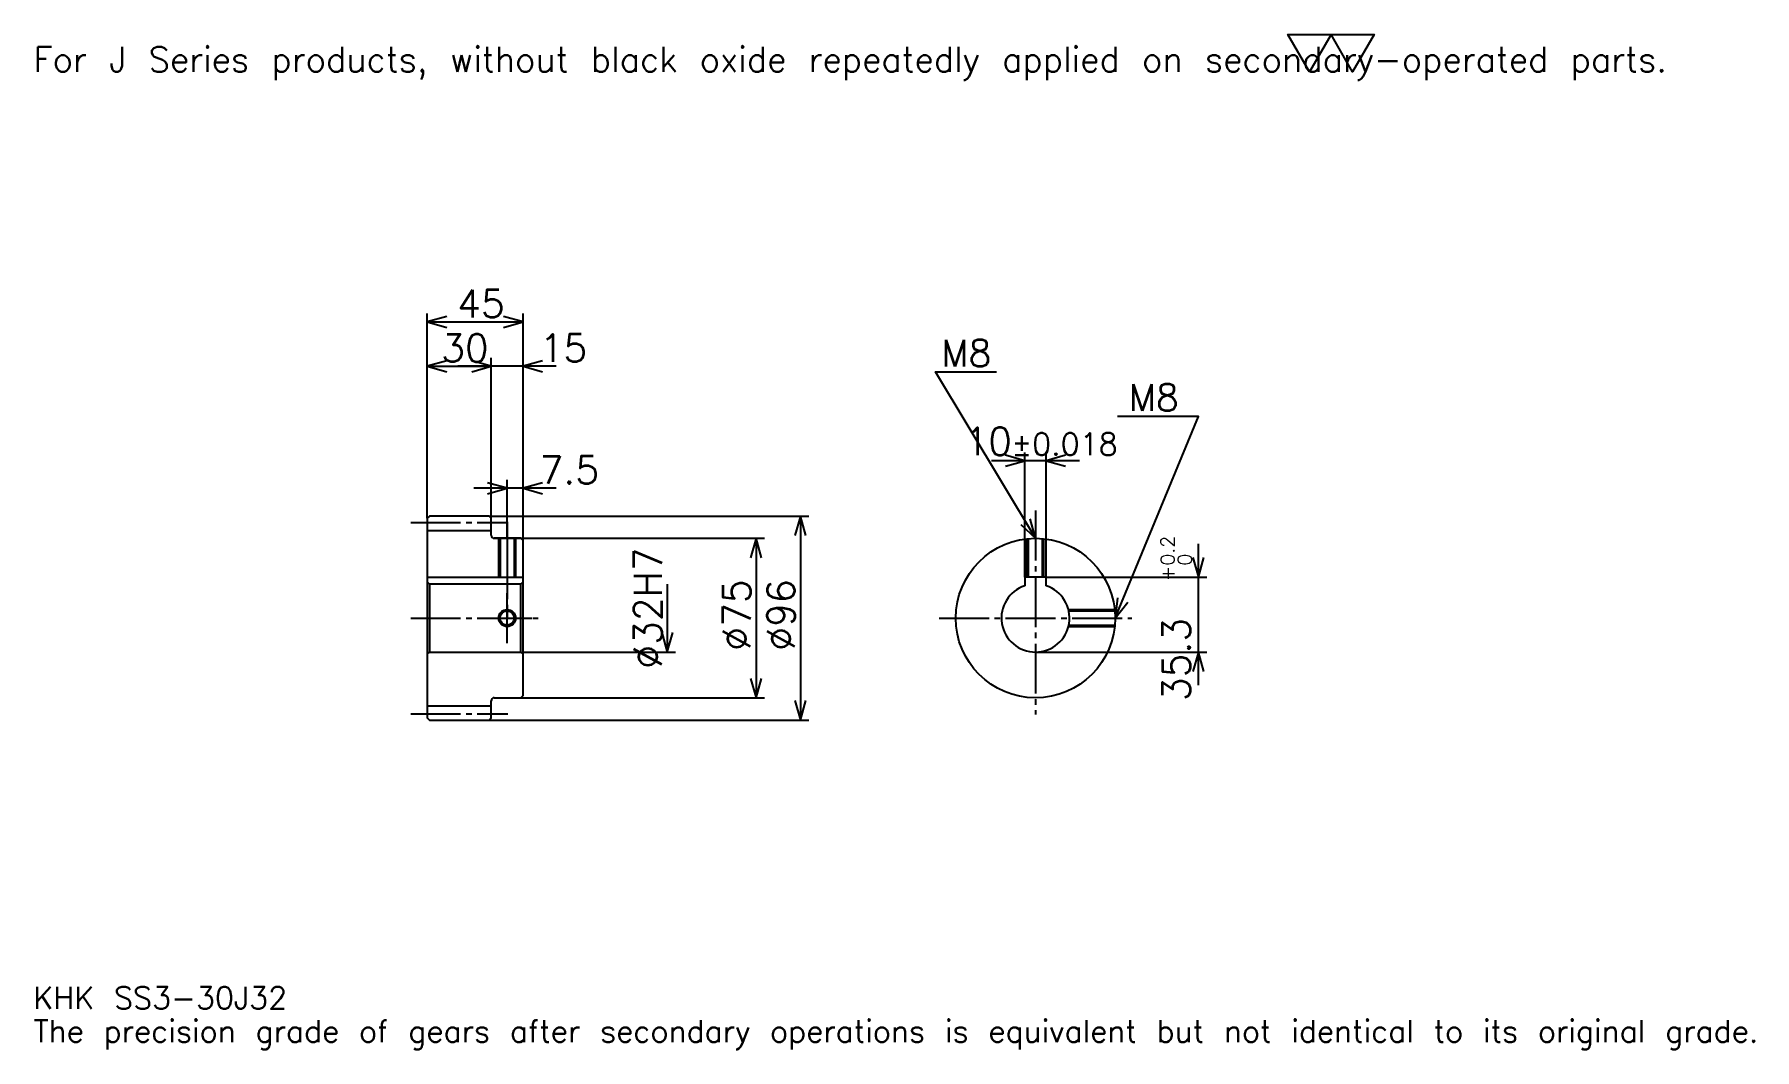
# Model space of a CAD drawing. Extents: x 27 to 835, y 10 to 487.
import ezdxf

# ---------------------------------------------------------------- set-up
doc = ezdxf.new("R2010")
doc.units = 0
doc.linetypes.add('DASHDOT', pattern=[31.304349, 23.478261, -2.608696, 2.608696, -2.608696])
doc.layers.get('0').update_dxf_attribs({"linetype": 'CONTINUOUS'})
doc.layers.add('DASHDOT', color=6, linetype='DASHDOT')
doc.styles.add('KANJI', font='TXT', dxfattribs={"bigfont": 'BIGFONT'})

msp = doc.modelspace()

# ---------------------------------------------------------------- linework, layer by layer
at = {"color": 5}
for p, q in [((211.304337, 260.608704), (211.304337, 355.82608)), ((211.304337, 351.913025), (256.304321, 351.913025)), ((256.304321, 260.608704), (256.304321, 355.82608)), ((241.304337, 260.608704), (241.304337, 334.956512)), ((211.304337, 331.043457), (241.304337, 331.043457)), ((271.956512, 331.043457), (225.652161, 331.043457)), ((517.934753, 286.630432), (476.630432, 286.630432)), ((492.282593, 231.908691), (492.282593, 290.543457)), ((502.282593, 231.908691), (502.282593, 290.543457)), ((248.804337, 260.608704), (248.804337, 277.565216)), ((271.956512, 273.652161), (233.152161, 273.652161)), ((211.304337, 259.608704), (211.304337, 260.608704)), ((240.304337, 260.608704), (256.304321, 260.608704)), ((241.304337, 259.608704), (241.304337, 260.608704)), ((248.804337, 250.108688), (248.804337, 260.608704)), ((248.804337, 250.108688), (248.804337, 260.608704)), ((256.304321, 260.608704), (390.652161, 260.608704)), ((256.304321, 249.108688), (256.304321, 260.608704)), ((386.739136, 260.608704), (386.739136, 164.608688)), ((242.804337, 250.108688), (256.304321, 250.108688)), ((256.304321, 250.108688), (369.782593, 250.108688)), ((365.869568, 250.108688), (365.869568, 175.108688)), ((573.913025, 180.956512), (573.913025, 247.560852)), ((324.130432, 228.608688), (324.130432, 196.608688)), ((502.282593, 231.908691), (577.826111, 231.908691)), ((256.304321, 196.608688), (328.043457, 196.608688)), ((497.282593, 196.608688), (577.826111, 196.608688)), ((242.804337, 175.108688), (256.304321, 175.108688)), ((256.304321, 175.108688), (369.782593, 175.108688)), ((240.304337, 164.608688), (256.304321, 164.608688)), ((256.304321, 164.608688), (390.652161, 164.608688))]:
    msp.add_line(p, q, dxfattribs=at)
at = {"color": 4}
for p, q in [((211.304337, 253.858688), (241.304337, 253.858688)), ((211.304337, 231.908691), (256.304321, 231.908691)), ((212.304337, 228.608688), (212.304337, 196.608688)), ((255.304337, 228.608688), (256.304321, 229.608688)), ((255.304337, 196.608688), (256.304321, 195.608688)), ((211.304337, 171.358688), (241.304337, 171.358688))]:
    msp.add_line(p, q, dxfattribs=at)
at = {"color": 7}
msp.add_lwpolyline([(626.086975, 469.565216), (615.913086, 487.200012), (656.608704, 487.200012), (646.434814, 469.565216), (636.260864, 487.200012), (626.086975, 469.565216)], dxfattribs=at)
at = {"color": 5}
for points in [[(220.434769, 354.521729), (211.304337, 351.913025), (220.434769, 349.304352)], [(247.173904, 349.304352), (256.304321, 351.913025), (247.173904, 354.521729)], [(220.434769, 333.652161), (211.304337, 331.043457), (220.434769, 328.434784)], [(232.173904, 328.434784), (241.304337, 331.043457), (232.173904, 333.652161)], [(232.173904, 328.434784), (241.304337, 331.043457), (232.173904, 333.652161)], [(265.434784, 333.652161), (256.304321, 331.043457), (265.434784, 328.434784)], [(497.282593, 250.108688), (450.32608, 328.369568), (479.021729, 328.369568)], [(534.782593, 212.608688), (573.913025, 307.5), (535.826111, 307.5)], [(483.152161, 284.021729), (492.282593, 286.630432), (483.152161, 289.239136)], [(511.413025, 289.239136), (502.282593, 286.630432), (511.413025, 284.021729)], [(239.673904, 271.043457), (248.804337, 273.652161), (239.673904, 276.260864)], [(265.434784, 276.260864), (256.304321, 273.652161), (265.434784, 271.043457)], [(389.347809, 251.478256), (386.739136, 260.608704), (384.130432, 251.478256)], [(490.348083, 256.595825), (497.282593, 250.108688), (494.82196, 259.280151)], [(368.478241, 240.978256), (365.869568, 250.108688), (363.260864, 240.978256)], [(571.304321, 241.039124), (573.913025, 231.908691), (576.521729, 241.039124)], [(535.851685, 222.044113), (534.782593, 212.608688), (540.67511, 220.055084)], [(321.521729, 205.73912), (324.130432, 196.608688), (326.739136, 205.73912)], [(576.521729, 187.478256), (573.913025, 196.608688), (571.304321, 187.478256)], [(363.260864, 184.23912), (365.869568, 175.108688), (368.478241, 184.23912)], [(384.130432, 173.73912), (386.739136, 164.608688), (389.347809, 173.73912)]]:
    msp.add_lwpolyline(points, dxfattribs=at)
at = {"color": 4}
for points in [[(241.304337, 251.608688), (241.304337, 259.608704), (240.304337, 260.608704), (212.304337, 260.608704), (211.304337, 259.608704), (211.304337, 195.608688)], [(242.804337, 175.108688), (255.304337, 175.108688), (256.304321, 176.108688), (256.304321, 249.108688), (255.304337, 250.108688), (242.804337, 250.108688)], [(244.804337, 250.108688), (244.804337, 231.908691)], [(245.47934, 250.108688), (245.47934, 231.908691)], [(252.129333, 250.108688), (252.129333, 231.908691)], [(252.804337, 250.108688), (252.804337, 231.908691)], [(493.282593, 231.908691), (493.282593, 249.894745)], [(493.957581, 231.908691), (493.957581, 249.960999)], [(500.607605, 231.908691), (500.607605, 249.960999)], [(501.282593, 231.908691), (501.282593, 249.894745)], [(211.304337, 195.608688), (212.304337, 196.608688), (255.304337, 196.608688), (255.304337, 228.608688), (212.304337, 228.608688), (211.304337, 229.608688)], [(502.282593, 227.807373), (502.282593, 231.908691), (492.282593, 231.908691), (492.282593, 227.807373)], [(512.774536, 216.608688), (534.568665, 216.608688)], [(512.933289, 215.933685), (534.634888, 215.933685)], [(512.774536, 208.608688), (534.568665, 208.608688)], [(512.933289, 209.283691), (534.634888, 209.283691)], [(211.304337, 195.608688), (211.304337, 165.608688), (212.304337, 164.608688), (240.304337, 164.608688), (241.304337, 165.608688), (241.304337, 173.608688)]]:
    msp.add_lwpolyline(points, dxfattribs=at)
for centre, radius in [((497.282593, 212.608688), 37.5), ((248.804337, 212.608688), 3.325)]:
    msp.add_circle(centre, radius, dxfattribs=at)
at = {"color": 7}
msp.add_circle((248.804337, 212.608688), 4, dxfattribs=at)
at = {"color": 4}
for centre, radius, start, end in [((242.804337, 251.608688), 1.5, 180, 270), ((497.282593, 212.608688), 16, 108.209957329, 71.790042671), ((242.804337, 173.608688), 1.5, 90, 180)]:
    msp.add_arc(centre, radius, start, end, dxfattribs=at)
at = {"layer": 'DASHDOT', "color": 7}
for p, q in [((497.282593, 263.152161), (497.282593, 167.282593)), ((203.478256, 257.608704), (249.130432, 257.608704)), ((248.804337, 250.108688), (248.804337, 212.608688)), ((203.478256, 212.608688), (264.130432, 212.608688)), ((451.956512, 212.608688), (542.608704, 212.608688)), ((203.478256, 167.608688), (249.130432, 167.608688))]:
    msp.add_line(p, q, dxfattribs=at)
for points in [[(248.804337, 257.934784), (248.804337, 224.082596)], [(248.804337, 200.782608), (248.804337, 224.434769)], [(236.978241, 212.608688), (260.630432, 212.608688)]]:
    msp.add_lwpolyline(points, dxfattribs=at)

# ---------------------------------------------------------------- texts
at = {"color": 7, "style": 'KANJI'}
for s, height, p in [('For J Series products, without black oxide repeatedly applied on secondary-operated parts.', 11.73913, (26.086956, 469.565216)), ('45', 13.043478, (225.32608, 354)), ('30', 13.043478, (217.82608, 333.130432)), ('15', 13.043478, (264.130432, 333.130432)), ('M8', 12.52174, (452.934753, 330.978271)), ('M8', 12.52174, (541.043457, 310.108704)), ('10', 13.043478, (463.836548, 289.239136)), ('%%p0.018', 10.434783, (485.878418, 289.239136)), ('7.5', 13.043478, (264.130432, 275.739136)), ('KHK SS3-30J32', 10.434783, (26.086956, 28.695652)), ('The precision grade of gears after secondary operations is equivalent but not identical to its original grade.', 10.434783, (26.086956, 13.043478))]:
    msp.add_text(s, height=height, dxfattribs=at).set_placement(p)
for s, height, p in [('%%c32H7', 13.043478, (321.521729, 188.804337)), ('0.2', 6.521739, (562.695679, 237.298737)), ('+', 6.521739, (562.695679, 229.9944)), ('0', 6.521739, (570.782593, 237.298737)), ('%%c75', 13.043478, (363.260864, 197.282593)), ('%%c96', 13.043478, (384.130432, 197.282593)), ('35.3', 13.043478, (570, 173.537048))]:
    msp.add_text(s, height=height, rotation=90, dxfattribs=at).set_placement(p)

doc.saveas('drawing.dxf')
